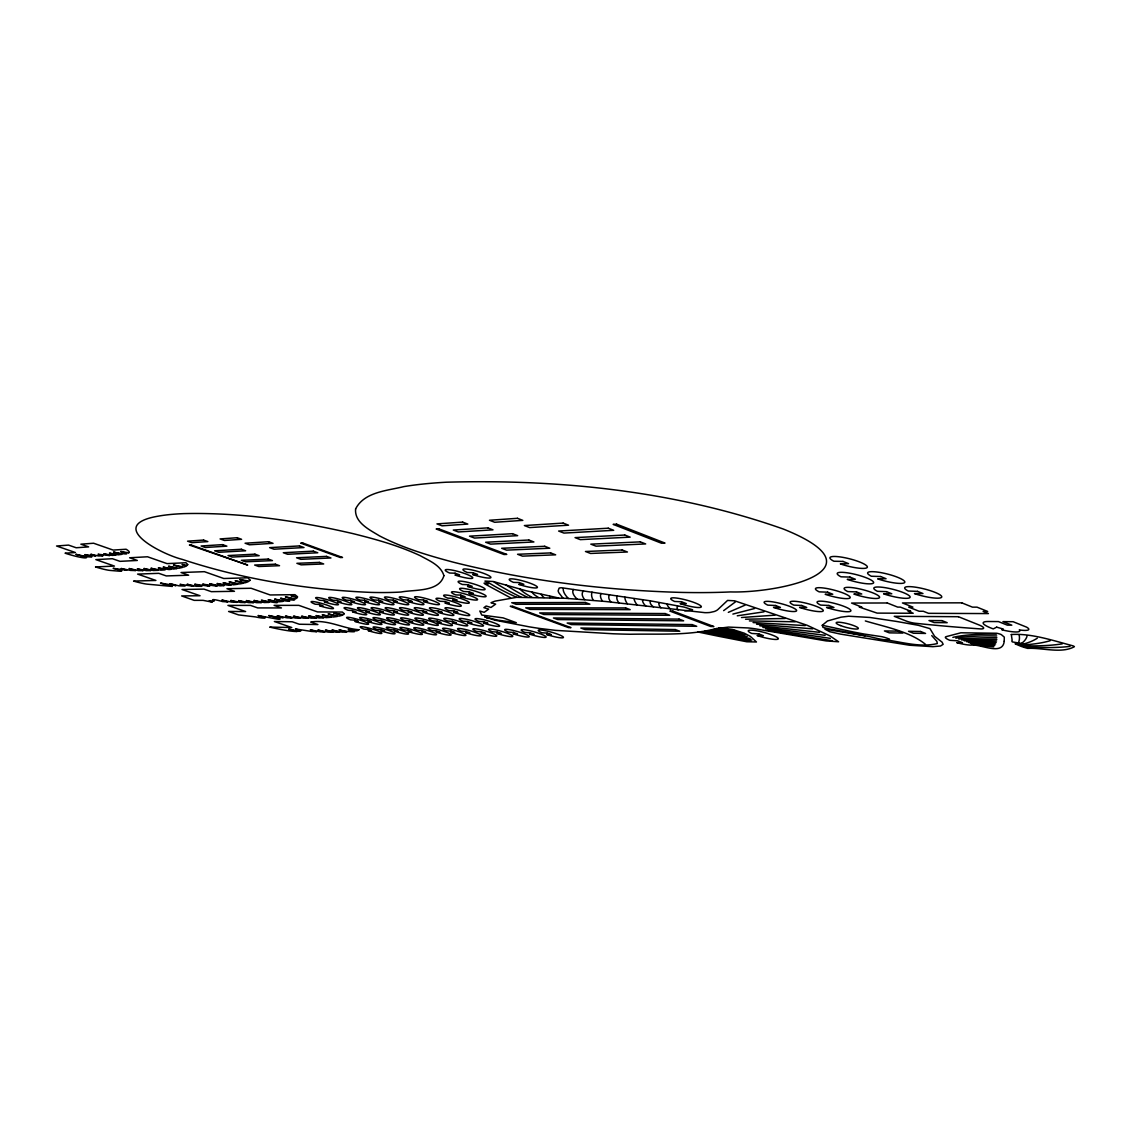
<?xml version="1.0" encoding="UTF-8"?>
<svg xmlns="http://www.w3.org/2000/svg" width="1131" height="1131" viewBox="0 0 1131 1131"><rect width="100%" height="100%" fill="white"/><g stroke="black" fill="none" stroke-linecap="round" stroke-linejoin="round"><path stroke-width="1.5" d="M925.469 644.317C909.762 631.536 885.333 626.913 865.328 620.947M822.279 625.287L822.972 627.436L830.55 629.175A45.904 7.832 14.6 0 0 834.678 629.826L865.045 635.82L824.909 629.161L829.73 631.72L840.319 634.081L909.55 645.236L932.778 646.678L940.54 645.999L943.155 644.317L942.081 642.154L934.588 636.272L929.965 628.624L918.344 625.302L896.021 621.357L869.852 617.455L848.632 616.225L841.125 617.158L827.496 620.961L822.279 625.287L852.703 631.847A163.161 29.349 14.5 0 0 864.225 634.039L881.643 636.654A8.101 1.371 14.3 0 1 884.937 637.488L887.128 638.209A7.253 1.23 14.3 0 1 889.56 639.34C884.258 641.235 872.27 636.682 864.805 635.806M1021.364 643.468L1022.834 642.38A314.531 58.289 14.9 0 0 1027.033 636.159M723.642 610.641L735.376 601.932M728.322 612.366L744.905 605.212M716.361 628.596C688.51 635.834 658.963 633.685 630.419 634.251A1769.789 316.016 21.1 0 1 613.384 633.784L555.561 630.377L539.529 628.44A211.893 31.527 16.3 0 1 529.209 626.828L494.855 620.17L484.676 616.791L491.928 618.728A19.439 2.7 16 0 0 497.979 620.17L516.316 622.686L503.139 617.879L481.792 615.08L479.798 611.037L484.195 612.323L488.677 609.114L483.912 607.658L486.174 606.018L490.967 607.474L495.632 604.138L491.024 602.738A403.498 55.603 14.7 0 1 495.222 601.098L516.584 597.338L565.698 598.313L605.636 601.494L704.896 612.663A53.609 8.836 15.2 0 0 710.24 612.422L714.184 611.532A132.963 22.182 15.5 0 0 717.803 609.623L727.558 600.434L734.57 600.801L807.067 625.245L829.928 635.876L838.608 641.772L826.196 640.924L755.056 628.794A48.718 7.705 14.8 0 0 748.227 627.959L728.491 627.083L716.361 628.596A425.935 78.619 15.8 0 0 742.077 632.964M1023.993 643.892L1025.944 643.341A344.206 65.301 14.9 0 0 1037.268 638.209M732.874 614.091L754.547 608.52M737.256 615.815L764.019 611.829M684.722 610.867L688.454 610.443A201.869 31.286 14.5 0 1 690.603 610.245L692.61 609.779L684.227 607.107L650.325 600.83L561.881 587.781A22.337 3.506 15.6 0 0 559.11 588.12L558.134 590.834A187.675 29.25 15 0 0 558.884 592.842L563.04 598.186M1026.057 644.712L1029.889 644.416A291.303 55.758 14.6 0 0 1050.261 640.683M741.484 617.526L774.905 615.165M745.527 619.223L785.168 618.487M1022.495 645.787L1033.833 645.9A253.924 48.647 14.3 0 0 1062.263 643.836M749.386 620.905L795.15 621.81M753.062 622.559L805.201 625.599M970.949 643.539L994.743 645.476M756.54 624.199L812.737 628.864M759.806 625.796L819.508 632.328M720.178 627.691L732.478 629.43L744.255 633.176L750.348 636.4L756.455 641.984L746.743 641.758L719.415 636.428A385.134 69.217 15.5 0 1 710.777 634.661L697.94 631.989M762.845 627.38L825.135 635.325M765.687 628.907L830.352 638.365M768.288 630.405L832.402 640.768M884.965 639.694C902.1 642.026 920.167 647.752 937.316 643.553L936.85 641.305L931.76 635.608M750.178 638.534L707.822 630.858M558.587 597.988L526.254 590.792L493.215 581.504L484.959 581.065L488.465 583.907L484.054 583.158L485.072 584.063L510.576 597.818M486.698 617.922L488.267 618.487M568.342 598.455L566.688 596.617A240.733 37.62 14.8 0 1 563.252 589.958L563.21 588.615M549.737 596.277L549.878 597.677M678.091 610.019A73.261 11.819 14.9 0 1 677.695 606.329M670.471 609.043A97.252 15.721 14.9 0 1 667.233 604.392M660.942 607.842A108.011 17.375 14.9 0 1 659.005 602.88M653.492 606.923A73.034 11.734 15 0 1 650.481 601.367M645.716 605.976A127.973 20.528 14.9 0 1 642.606 600.024M637.191 604.958A229.395 36.644 14.5 0 1 634.053 598.624M627.366 603.841A260.441 41.352 14.4 0 1 624.92 597.168M618.883 602.894A179.518 28.459 14.8 0 1 617.229 595.966M610.867 602.045A159.202 25.179 14.9 0 1 609.567 594.793M602.47 601.183A222.821 35.075 14.7 0 1 600.971 593.492M593.252 600.307A295.954 46.244 14.5 0 1 592.05 592.149M584.628 599.586A183.448 28.713 14.9 0 1 583.483 590.891M577.022 599.006A169.876 26.607 15 0 1 573.403 589.491M543.997 597.521A67.987 10.405 15.5 0 1 541.198 594.341M538.384 597.408A60.918 9.331 15.6 0 1 532.008 592.079M531.98 597.324A95.018 14.604 15.5 0 1 519.511 588.601M527.385 597.267A170.781 26.677 15.3 0 1 506.193 584.996M521.306 597.253A211.794 33.308 15.2 0 1 494.12 582.027M516.584 597.338A187.831 29.392 15.3 0 1 487.305 581.829M751.903 640.075A373.47 67.026 15.6 0 1 704.599 631.31M744.905 634.774A281.11 49.114 15.5 0 1 713.93 629.359M736.21 630.844A158.665 26.564 15.3 0 1 718.468 628.044M747.209 636.456A293.183 51.319 15.5 0 1 711.441 630.08M750.546 641.121A402.82 73.02 15.6 0 1 701.474 631.649M1019.102 634.661A363.362 66.531 15.2 0 1 1018.494 642.606M1070.082 646.381A220.135 41.904 14.1 0 1 1023.64 646.72M993.739 646.847A288.971 55.886 14.3 0 1 972.688 644.416M952.853 637.375A273.66 45 13.1 0 1 996.326 634.166M955.836 638.181A277.972 45.452 13.1 0 1 996.694 635.947M958.749 639.029A531.471 80.499 12.6 0 1 996.863 637.686M961.548 639.906A1588.984 183.66 11.4 0 1 996.835 639.368M964.206 640.81A1105.369 141.191 12 0 1 996.609 640.98M966.68 641.729A643.977 92.332 12.6 0 1 996.185 642.535M968.928 642.648A542.696 79.481 12.8 0 1 995.563 644.034M1004.229 641.178C1002.745 656.305 980.393 643.695 971.02 645.108A14.76 2.559 13.9 0 1 959.06 643.256L956.741 642.62L962.509 642.747L957.561 640.796L949.828 640.316A14.76 2.559 13.9 0 1 946.407 636.583L960.869 632.795L996.623 633.247A4.467 0.806 13.7 0 1 1001.303 634.604L1004.286 637.106L1004.229 641.178M443.918 575.651C439.125 592.262 414.709 589.421 400.996 592.022A738.981 109.099 18.6 0 1 370.954 592.404C306.939 589.718 242.882 579.425 181.978 559.294C161.337 554.204 104.83 525.208 158.382 516.132A600.646 77.997 15.3 0 1 183.773 513.615C240.677 512.258 297.439 520.783 352.759 533.563C375.789 539.275 398.833 545.665 420.379 555.773C429.101 560.679 440.765 565.189 443.918 575.651M355.601 508.95C354.314 522.593 369.639 529.831 379.422 535.84C402.792 547.97 428.211 555.491 453.559 562.248C527.88 580.91 604.435 590.269 680.989 592.404A1007.311 207.058 18.9 0 0 730.598 591.923C778.778 593.323 886.45 570.42 783.345 529.054C675.758 491.038 559.845 479.007 446.236 482.216A803.59 124.792 13.7 0 0 403.824 486.613C387.325 490.741 364.224 491.844 355.601 508.95M1011.312 634.519L1012.174 640.443A20.598 3.647 13.6 0 0 1012.316 641.913L1025.167 644.09L1027.598 645.829L1015.087 643.808L1020.685 646.197A20.598 3.647 13.6 0 0 1027.683 648.388C1042.584 647.582 1061.288 653.902 1074.393 646.706A4.524 0.82 13.4 0 0 1072.852 645.801C1053.032 640.57 1031.345 633.204 1011.312 634.519M213.985 600.9L209.065 600.943L212.331 602.144L203.057 600.349L194.15 600.349L181.639 595.938L200.031 595.74L182.034 589.505L203.976 589.11L211.327 591.669L234.456 591.315L226.963 588.7L251.096 588.261L270.153 594.963L294.965 594.68L297.566 596.772L291.148 595.867L297.425 597.606L295.544 598.893L285.38 596.914C305.624 602.031 287.034 599.727 280.545 598.228C302.472 603.954 278.608 599.981 274.579 599.105L282.948 601.423L278.608 601.833L268.16 599.769C291.176 605.891 263.141 600.547 261.332 600.236L268.924 602.399L264.414 602.54L253.895 600.448L261.487 602.611L256.737 602.653L246.304 600.575L253.627 602.667L248.763 602.625L238.57 600.603L245.328 602.569L240.691 602.455L230.738 600.462L236.973 602.328L231.714 602.102L221.832 600.052L227.868 601.904L222.595 601.579A10.518 1.188 16.7 0 0 213.872 599.628A10.518 1.188 16.7 0 0 213.985 600.9M344.192 613.681L343.442 614.699L333.73 613.044L342.34 615.25L339.102 616.141L328.047 613.949L337.377 616.466L333.164 617.031L322.194 614.854L331.001 617.257L326.279 617.625L315.931 615.575L323.791 617.78L319.168 617.978L308.678 615.886L316.426 618.063L311.378 618.162L301.567 616.211L308.367 618.19L303.688 618.19L293.509 616.141L300.493 618.162L295.516 618.077L285.464 616.056L292.067 617.993L287.062 617.837L277.166 615.83L283.33 617.682L278.141 617.427L268.74 615.533L279.004 618.205A10.32 1.173 16.6 0 1 276.713 618.996L258.024 615.533L265.276 617.512A21.857 2.46 16.6 0 1 255.648 616.932L238.584 614.911L228.589 611.461L245.625 611.546L227.939 605.41L250.488 605.396L257.712 607.913L281.449 607.941L274.098 605.368L298.838 605.354L317.542 611.928L342.368 612.055L344.192 613.681M187.718 564.595L187.237 565.429L182.02 564.525L186.361 566.051L183.929 567.041L173.439 565.019L182.43 567.465L178.868 568.243L168.491 566.235L176.945 568.568L173.382 569.077L163.161 567.098L171.149 569.331L169.056 569.557L158.326 567.903L165.069 569.897L160.758 570.18L150.89 568.257L158.029 570.321L153.42 570.505L143.863 568.483L150.776 570.575L146.295 570.632L137.318 568.822L143.213 570.646L138.59 570.618L129.019 568.525L135.635 570.575L130.616 570.42L121.13 568.483L126.771 570.25L113.114 568.313L121.752 570.646A21.418 2.418 17.1 0 1 119.971 571.24L110.216 570.434A16.315 1.824 17.1 0 1 95.485 566.942L114.429 566.066L95.852 559.619L112.407 558.714L119.985 561.344L137.318 560.453L129.627 557.767L147.539 556.777L167.049 563.62L185.979 562.743L187.718 564.595M358.965 629.727L356.901 630.844L348.249 629.515C366.373 633.685 339.95 631.027 339.017 629.769L346.878 631.975L342.34 632.144L331.906 630.024L339.639 632.187L335.893 632.201L325.431 630.08L332.966 632.201L328.117 632.13L317.853 630.038L324.823 632.031L320.356 631.876L310.318 629.826L316.737 631.72L311.435 631.423L295.431 628.949L300.973 630.702L299.036 631.381L288.688 629.076L297.199 631.494L296.068 631.494A60.749 6.772 16.7 0 1 269.729 627.097L291.756 627.535L274.381 621.513L292.236 621.781L299.291 624.241L317.882 624.552L310.728 622.05C327.523 619.138 343.4 628.751 358.965 629.727M250.022 580.132L249.287 581.08L239.744 579.595L248.17 581.73L245.37 582.734L235.121 580.811L243.731 583.144L239.715 583.935L229.042 581.871L237.722 584.246L233.552 584.784L223.104 582.748L231.275 585.024L228.688 585.264L216.996 583.525L224.178 585.604L220.022 585.844L209.645 583.808L217.279 585.971L216.092 586.028L202.59 584.162L209.73 586.211L194.659 584.246L201.884 586.325L196.214 586.296L187.138 584.246L193.514 586.268L180.027 584.345L185.074 586.056L178.896 585.816L169.876 583.653L176.054 585.674L160.489 583.073L172.364 586.452L147.638 584.204A19.312 2.149 17 0 1 133.571 581.08L155.894 580.443L137.6 574.096L158.807 573.332L166.285 575.933L188.665 575.198L181.045 572.526L204.386 571.678L223.811 578.506L247.83 577.814L250.022 580.132M996.68 627.154L993.258 628.893A22.351 4.072 13.6 0 1 988.367 621.499L998.447 621.583L1007.283 625.132L1011.807 625.174L1002.971 621.626L1013.107 621.711L1026.609 627.154A16.894 3.096 13.6 0 1 1019.271 629.925A16.824 3.068 13.6 0 1 1001.812 629.783L1003.296 629.048L996.68 627.154M128.665 552.805L120.72 551.518C137.049 556.141 115.093 552.833 113.496 552.027L121.823 554.331L118.26 554.826L109.396 553.116L115.97 555.067L112.294 555.392L103.783 553.752L109.665 555.575L98.015 554.247L102.907 555.872L98.553 555.957L90.734 554.275L95.683 555.957L84.797 554.628L91.908 556.721A29.887 3.435 17.2 0 1 85.207 556.395L75.848 554.331L86.507 557.272A19.623 2.234 17.2 0 1 65.075 553.2L75.395 552.536L56.55 546.004L68.524 545.1L76.173 547.757L88.614 546.881L80.867 544.181L93.59 543.233L113.157 550.076L126.078 549.242A36.15 4.383 17.2 0 1 128.665 552.805M203.552 540.067L187.576 541.169L191.803 542.668L207.835 541.593L203.552 540.067M237.185 537.734L220.078 538.922L224.433 540.477L241.596 539.317L237.185 537.734M462.636 522.112L436.962 523.893L442.051 525.816L467.81 524.077L462.636 522.112M517.475 518.309L489.454 520.26L494.714 522.268L522.819 520.373L517.475 518.309M191.068 544.944L189.414 545.057L247.689 565.076L191.068 544.944M438.8 528.841L436.17 529.011L504.03 554.515L506.773 554.402L438.8 528.841M222.609 544.633L201.134 545.99L205.333 547.489L226.879 546.16L222.609 544.633M268.584 541.721L245.074 543.219L249.428 544.789L273.038 543.332L268.584 541.721M487.814 527.866L453.291 530.043L458.352 531.952L492.975 529.831L487.814 527.866M563.153 523.102L524.374 525.547L529.647 527.583L568.554 525.194L563.153 523.102M302.726 542.993L300.69 543.12L340.431 557.555L342.523 557.47L302.726 542.993M616.593 524.162L613.158 524.374L661.508 543.233L665.014 543.078L616.593 524.162M241.355 549.256L214.607 550.797L218.792 552.281L245.625 550.783L241.355 549.256M299.531 545.92L269.616 547.63L273.985 549.214L303.999 547.545L299.531 545.92M512.513 533.691L469.506 536.165L474.539 538.059L517.673 535.656L512.513 533.691M608.252 528.205L558.629 531.047L563.931 533.083L613.695 530.312L608.252 528.205M254.913 554.176L228.024 555.561L232.18 557.046L259.155 555.703L254.913 554.176M313.315 551.15L283.301 552.72L287.642 554.275L317.769 552.762L313.315 551.15M528.799 540.01L485.637 542.244L490.628 544.124L533.903 541.961L528.799 540.01M624.764 535.034L575.057 537.621L580.302 539.643L630.165 537.14L624.764 535.034M268.217 559.082L241.37 560.326L245.512 561.796L272.458 560.594L268.217 559.082M326.534 556.381L296.562 557.767L300.888 559.322L330.945 557.979L326.534 556.381M544.704 546.287L501.655 548.281L506.617 550.147L549.793 548.224L544.704 546.287M640.316 541.862L590.806 544.152L596.037 546.16L645.674 543.94L640.316 541.862M275.328 564.199L254.645 565.048L258.759 566.518L279.527 565.698L275.328 564.199M319.366 562.39L296.887 563.323L301.143 564.85L323.692 563.959L319.366 562.39M550.627 552.918L517.574 554.275L522.508 556.141L555.66 554.826L550.627 552.918M622.206 549.991L585.462 551.49L590.594 553.455L627.436 551.999L622.206 549.991M842.991 561.428L833.872 561.23A19.284 3.761 14.2 0 1 833.759 556.466A19.284 3.761 14.2 0 1 855.799 560.608L858.019 561.372A19.284 3.761 14.2 0 1 865.455 568.243A19.284 3.761 14.2 0 1 841.549 564.298L840.333 563.888L848.561 563.662L842.991 561.428M455.086 573.219L449.615 573.021A14.335 2.177 16.1 0 1 446.816 569.515A14.335 2.177 16.1 0 1 462.127 572.668L463.866 573.247A14.335 2.177 16.1 0 1 472.192 578.365A14.335 2.177 16.1 0 1 455.878 575.326L454.931 575.015L459.638 574.887L455.086 573.219M472.942 572.724L467.315 572.526A14.547 2.248 16 0 1 464.615 568.964A14.547 2.248 16 0 1 480.208 572.173L481.976 572.753A14.547 2.248 16 0 1 490.289 577.955A14.547 2.248 16 0 1 473.663 574.873L472.687 574.548L477.551 574.421L472.942 572.724M519.256 582.592L513.403 582.352A14.703 2.29 15.8 0 1 511 578.832A14.703 2.29 15.8 0 1 526.919 582.097L528.686 582.691A14.703 2.29 15.8 0 1 536.744 587.851A14.703 2.29 15.8 0 1 519.751 584.713L518.776 584.388L523.865 584.303L519.256 582.592M849.918 577.079L841.012 576.81A18.789 3.563 14.3 0 1 840.955 572.314A18.789 3.563 14.3 0 1 862.444 576.414L864.593 577.149A18.789 3.563 14.3 0 1 871.775 583.709A18.789 3.563 14.3 0 1 848.462 579.779L847.275 579.369L855.333 579.242L849.918 577.079M880.582 576.513L871.351 576.245A19.199 3.69 14.1 0 1 871.577 571.664A19.199 3.69 14.1 0 1 893.617 575.835L895.794 576.598A19.199 3.69 14.1 0 1 902.835 583.271A19.199 3.69 14.1 0 1 878.9 579.27L877.698 578.86L886.054 578.719L880.582 576.513M467.753 584.713L462.339 584.473A14.053 2.092 16 0 1 459.695 581.122A14.053 2.092 16 0 1 474.737 584.26L476.434 584.812A14.053 2.092 16 0 1 484.506 589.746A14.053 2.092 16 0 1 468.474 586.72L467.541 586.423L472.207 586.339L467.753 584.713M469.068 591.767L463.738 591.527A13.798 2.022 16 0 1 461.151 588.276A13.798 2.022 16 0 1 475.939 591.372L477.607 591.923A13.798 2.022 16 0 1 485.524 596.73A13.798 2.022 16 0 1 469.761 593.718L468.842 593.422L473.437 593.379L469.068 591.767M460.812 595.132L455.609 594.878A13.586 1.951 16 0 1 453.008 591.697A13.586 1.951 16 0 1 467.527 594.765L469.167 595.302A13.586 1.951 16 0 1 477.013 599.995A13.586 1.951 16 0 1 461.547 597.041L460.642 596.744L465.124 596.701L460.812 595.132M827.581 592.177L819.169 591.852A17.955 3.266 14.4 0 1 818.915 587.682A17.955 3.266 14.4 0 1 839.372 591.669L841.436 592.375A17.955 3.266 14.4 0 1 848.504 598.511A17.955 3.266 14.4 0 1 826.323 594.666L825.192 594.284L832.784 594.227L827.581 592.177M856.478 591.909L847.769 591.584A18.308 3.379 14.3 0 1 847.783 587.342A18.308 3.379 14.3 0 1 868.735 591.4L870.828 592.107A18.308 3.379 14.3 0 1 877.769 598.37A18.308 3.379 14.3 0 1 855.022 594.454L853.877 594.058L861.751 594.001L856.478 591.909M886.45 591.64L877.444 591.315A18.704 3.492 14.1 0 1 877.713 586.989A18.704 3.492 14.1 0 1 899.187 591.117L901.322 591.838A18.704 3.492 14.1 0 1 908.122 598.214A18.704 3.492 14.1 0 1 884.781 594.227L883.608 593.832L891.779 593.775L886.45 591.64M917.566 591.372L908.235 591.032A19.1 3.619 13.9 0 1 908.801 586.621A19.1 3.619 13.9 0 1 930.813 590.82L932.976 591.57A19.1 3.619 13.9 0 1 939.621 598.059A19.1 3.619 13.9 0 1 915.658 594.001L914.47 593.591L922.953 593.535L917.566 591.372M452.824 598.384L447.72 598.115A13.374 1.894 16.1 0 1 445.105 595.005A13.374 1.894 16.1 0 1 459.384 598.03L460.996 598.568A13.374 1.894 16.1 0 1 468.785 603.176A13.374 1.894 16.1 0 1 453.573 600.236L452.683 599.953L457.08 599.925L452.824 598.384M323.918 600.504L319.762 600.264A11.904 1.499 16.5 0 1 316.694 597.507A11.904 1.499 16.5 0 1 329.022 600.208L330.478 600.674A11.904 1.499 16.5 0 1 338.155 604.774A11.904 1.499 16.5 0 1 325.106 602.159L324.3 601.89L327.792 601.876L323.918 600.504M337.095 600.434L332.853 600.193A12.045 1.541 16.4 0 1 329.828 597.394A12.045 1.541 16.4 0 1 342.34 600.137L343.824 600.618A12.045 1.541 16.4 0 1 351.501 604.746A12.045 1.541 16.4 0 1 338.254 602.102L337.434 601.833L341.011 601.819L337.095 600.434M350.61 600.363L346.27 600.109A12.187 1.583 16.4 0 1 343.273 597.295A12.187 1.583 16.4 0 1 355.996 600.052L357.481 600.533A12.187 1.583 16.4 0 1 365.186 604.732A12.187 1.583 16.4 0 1 351.713 602.045L350.893 601.777L354.554 601.763L350.61 600.363M364.451 600.278L360.011 600.038A12.342 1.612 16.4 0 1 357.071 597.182A12.342 1.612 16.4 0 1 369.993 599.981L371.491 600.462A12.342 1.612 16.4 0 1 379.21 604.717A12.342 1.612 16.4 0 1 365.511 601.989L364.677 601.72L368.437 601.706L364.451 600.278M378.645 600.208L374.107 599.953A12.498 1.654 16.3 0 1 371.222 597.055A12.498 1.654 16.3 0 1 384.342 599.897L385.869 600.391A12.498 1.654 16.3 0 1 393.588 604.689A12.498 1.654 16.3 0 1 379.663 601.932L378.828 601.664L382.688 601.65L378.645 600.208M393.206 600.123L388.569 599.868A12.667 1.697 16.3 0 1 385.728 596.942A12.667 1.697 16.3 0 1 399.059 599.812L400.6 600.321A12.667 1.697 16.3 0 1 408.333 604.675A12.667 1.697 16.3 0 1 394.182 601.876L393.334 601.607L397.278 601.593L393.206 600.123M408.15 600.052L403.399 599.783A12.823 1.739 16.2 0 1 400.614 596.815A12.823 1.739 16.2 0 1 414.172 599.727L415.727 600.236A12.823 1.739 16.2 0 1 423.475 604.647A12.823 1.739 16.2 0 1 409.069 601.819L408.206 601.551L412.264 601.522L408.15 600.052M423.489 599.967L418.626 599.699A12.992 1.795 16.2 0 1 415.897 596.687A12.992 1.795 16.2 0 1 429.681 599.642L431.264 600.151A12.992 1.795 16.2 0 1 439.012 604.618A12.992 1.795 16.2 0 1 424.351 601.763L423.475 601.48L427.645 601.466L423.489 599.967M445.063 601.536L440.058 601.268A13.176 1.838 16.1 0 1 437.443 598.228A13.176 1.838 16.1 0 1 451.481 601.211L453.064 601.734A13.176 1.838 16.1 0 1 460.784 606.258A13.176 1.838 16.1 0 1 445.84 603.36L444.964 603.063L449.261 603.049L445.063 601.536M681.512 601.791L674.599 601.466A15.834 2.601 15.2 0 1 673.27 597.832A15.834 2.601 15.2 0 1 690.914 601.409L692.78 602.031A15.834 2.601 15.2 0 1 700.188 607.432A15.834 2.601 15.2 0 1 681.173 603.954L680.141 603.615L686.291 603.601L681.512 601.791M585.349 602.484L511.749 602.696L516.104 604.293L589.887 604.18L585.349 602.484M887.284 602.979L851.572 603.063L861.822 607.093L859.263 607.093L877.133 613.115L913.212 613.256L908.052 611.221L910.752 611.221L900.375 607.107L897.689 607.107L887.284 602.979M961.76 602.837L902.439 602.95L912.915 607.121L908.716 607.121L919.121 611.249L923.334 611.263L928.523 613.327L988.423 613.582L983.122 611.433L987.66 611.447L977 607.149L972.462 607.149L961.76 602.837M319.211 604.449L315.139 604.194A11.706 1.456 16.5 0 1 312.099 601.508A11.706 1.456 16.5 0 1 324.215 604.18L325.643 604.647A11.706 1.456 16.5 0 1 333.207 608.634A11.706 1.456 16.5 0 1 320.398 606.046L319.606 605.792L323.028 605.792L319.211 604.449M775.484 605.495L767.779 605.142A16.809 2.898 14.7 0 1 767.143 601.339A16.809 2.898 14.7 0 1 786.158 605.127L788.109 605.778A16.809 2.898 14.7 0 1 795.164 611.447A16.809 2.898 14.7 0 1 774.594 607.771L773.519 607.404L780.432 607.404L775.484 605.495M801.723 605.481L793.778 605.113A17.135 2.983 14.6 0 1 793.34 601.24A17.135 2.983 14.6 0 1 812.793 605.099L814.772 605.778A17.135 2.983 14.6 0 1 821.728 611.532A17.135 2.983 14.6 0 1 800.663 607.785L799.575 607.418L806.728 607.432L801.723 605.481M828.882 605.467L820.682 605.099A17.46 3.082 14.5 0 1 820.456 601.155A17.46 3.082 14.5 0 1 840.361 605.085L842.369 605.764A17.46 3.082 14.5 0 1 849.225 611.631A17.46 3.082 14.5 0 1 827.652 607.814L826.549 607.446L833.943 607.446L828.882 605.467M512.696 606.301L510.265 606.301L568.483 627.606L570.999 627.648L512.696 606.301M625.613 607.941L525.717 607.828L530.057 609.411L630.193 609.651L625.613 607.941M672.917 611.108L669.877 611.093L710.749 626.503L713.859 626.546L672.917 611.108M352.236 610.528L348.023 610.259A11.833 1.484 16.4 0 1 345.139 607.587A11.833 1.484 16.4 0 1 357.481 610.288L358.923 610.768A11.833 1.484 16.4 0 1 366.387 614.769A11.833 1.484 16.4 0 1 353.31 612.125L352.519 611.871L356.081 611.885L352.236 610.528M365.695 610.584L361.383 610.302A11.974 1.527 16.3 0 1 358.541 607.601A11.974 1.527 16.3 0 1 371.067 610.344L372.537 610.811A11.974 1.527 16.3 0 1 380.016 614.868A11.974 1.527 16.3 0 1 366.727 612.196L365.921 611.942L369.568 611.956L365.695 610.584M379.479 610.627L375.068 610.358A12.116 1.555 16.3 0 1 372.269 607.616A12.116 1.555 16.3 0 1 385.007 610.387L386.477 610.867A12.116 1.555 16.3 0 1 393.97 614.981A12.116 1.555 16.3 0 1 380.454 612.267L379.648 612.012L383.395 612.027L379.479 610.627M393.602 610.683L389.106 610.401A12.271 1.598 16.3 0 1 386.35 607.63A12.271 1.598 16.3 0 1 399.285 610.443L400.77 610.924A12.271 1.598 16.3 0 1 408.277 615.08A12.271 1.598 16.3 0 1 394.535 612.352L393.715 612.083L397.561 612.097L393.602 610.683M408.093 610.74L403.484 610.457A12.427 1.64 16.2 0 1 400.784 607.644A12.427 1.64 16.2 0 1 413.918 610.5L415.43 610.98A12.427 1.64 16.2 0 1 422.937 615.193A12.427 1.64 16.2 0 1 408.984 612.422L408.15 612.154L412.08 612.168L408.093 610.74M422.952 610.797L418.23 610.514A12.582 1.682 16.2 0 1 415.586 607.658A12.582 1.682 16.2 0 1 428.946 610.542L430.473 611.051A12.582 1.682 16.2 0 1 437.98 615.306A12.582 1.682 16.2 0 1 423.786 612.493L422.937 612.224L426.967 612.239L422.952 610.797M438.192 610.853L433.357 610.556A12.752 1.725 16.1 0 1 430.784 607.672A12.752 1.725 16.1 0 1 444.342 610.599L445.897 611.108A12.752 1.725 16.1 0 1 453.404 615.42A12.752 1.725 16.1 0 1 438.969 612.578L438.107 612.295L442.249 612.323L438.192 610.853M453.828 610.91L448.894 610.613A12.922 1.767 16.1 0 1 446.377 607.7A12.922 1.767 16.1 0 1 460.161 610.655L461.731 611.164A12.922 1.767 16.1 0 1 469.238 615.547A12.922 1.767 16.1 0 1 454.549 612.663L453.687 612.38L457.928 612.394L453.828 610.91M665.141 613.553L539.614 612.917L543.912 614.501L669.75 615.292L665.141 613.553M958.395 616.706L894.253 616.324L906.171 621.018A7.691 1.371 14.1 0 0 915.318 623.266L924.988 624.255A1034.356 257.797 17 0 0 981.241 628.963A14.236 2.573 13.8 0 0 978.767 624.849L958.395 616.706M942.052 620.636L928.989 620.537L934.093 622.559L947.184 622.686L942.052 620.636M679.067 619.109L553.427 617.978L557.71 619.562L683.647 620.82L679.067 619.109M354.583 620.127L350.469 619.845A11.494 1.4 16.4 0 1 347.669 617.286A11.494 1.4 16.4 0 1 359.686 619.958L361.086 620.41A11.494 1.4 16.4 0 1 368.324 624.255A11.494 1.4 16.4 0 1 355.601 621.64L354.837 621.4L358.301 621.442L354.583 620.127M367.674 620.297L363.489 620A11.635 1.442 16.3 0 1 360.732 617.413A11.635 1.442 16.3 0 1 372.919 620.113L374.333 620.566A11.635 1.442 16.3 0 1 381.585 624.468A11.635 1.442 16.3 0 1 368.664 621.824L367.886 621.569L371.435 621.626L367.674 620.297M381.09 620.467L376.807 620.156A11.777 1.47 16.3 0 1 374.092 617.554A11.777 1.47 16.3 0 1 386.463 620.283L387.905 620.749A11.777 1.47 16.3 0 1 395.157 624.68A11.777 1.47 16.3 0 1 382.038 622.008L381.246 621.753L384.893 621.81L381.09 620.467M394.832 620.636L390.449 620.325A11.918 1.513 16.2 0 1 387.792 617.682A11.918 1.513 16.2 0 1 400.346 620.452L401.788 620.919A11.918 1.513 16.2 0 1 409.069 624.906A11.918 1.513 16.2 0 1 395.737 622.206L394.931 621.937L398.663 621.993L394.832 620.636M408.899 620.806L404.431 620.495A12.059 1.541 16.2 0 1 401.816 617.823A12.059 1.541 16.2 0 1 414.568 620.622L416.038 621.103A12.059 1.541 16.2 0 1 423.319 625.132A12.059 1.541 16.2 0 1 409.761 622.389L408.955 622.135L412.773 622.177L408.899 620.806M423.333 620.99L418.753 620.679A12.215 1.583 16.2 0 1 416.194 617.964A12.215 1.583 16.2 0 1 429.144 620.806L430.628 621.287A12.215 1.583 16.2 0 1 437.909 625.358A12.215 1.583 16.2 0 1 424.139 622.587L423.319 622.333L427.235 622.375L423.333 620.99M437.202 621.159L432.523 620.834A12.356 1.626 16.1 0 1 430.02 618.106A12.356 1.626 16.1 0 1 443.168 620.976L444.667 621.456A12.356 1.626 16.1 0 1 451.948 625.584A12.356 1.626 16.1 0 1 437.951 622.785L437.132 622.517L441.147 622.573L437.202 621.159M452.343 621.343L447.565 621.018A12.526 1.668 16.1 0 1 445.119 618.261A12.526 1.668 16.1 0 1 458.465 621.159L459.992 621.654A12.526 1.668 16.1 0 1 467.273 625.825A12.526 1.668 16.1 0 1 453.05 622.997L452.202 622.714L456.316 622.771L452.343 621.343M467.866 621.541L462.975 621.216A12.681 1.711 16 0 1 460.6 618.417A12.681 1.711 16 0 1 474.172 621.343L475.699 621.852A12.681 1.711 16 0 1 482.994 626.079A12.681 1.711 16 0 1 468.517 623.209L467.669 622.927L471.896 622.983L467.866 621.541M483.799 621.739L478.795 621.4A12.851 1.753 16 0 1 476.476 618.572A12.851 1.753 16 0 1 490.289 621.541L491.829 622.05A12.851 1.753 16 0 1 499.124 626.334A12.851 1.753 16 0 1 484.393 623.421L483.531 623.139L487.871 623.209L483.799 621.739M692.172 624.609L567.154 623.025L571.424 624.581L696.724 626.305L692.172 624.609M897.887 631.14L884.414 630.942L889.319 632.851L902.807 633.077L897.887 631.14M920.577 631.48L908.532 631.296L913.48 633.247L925.554 633.445L920.577 631.48M675.32 629.571L580.825 628.03L585.052 629.585L679.773 631.239L675.32 629.571M758.788 633.897L751.733 633.459A15.551 2.474 14.9 0 1 751.012 630.151A15.551 2.474 14.9 0 1 768.543 633.756L770.352 634.364A15.551 2.474 14.9 0 1 777.011 639.397A15.551 2.474 14.9 0 1 758.053 635.848L757.063 635.523L763.383 635.65L758.788 633.897M367.971 629.444L363.899 629.119A11.296 1.357 16.3 0 1 361.227 626.673A11.296 1.357 16.3 0 1 373.06 629.317L374.432 629.755A11.296 1.357 16.3 0 1 381.486 633.487A11.296 1.357 16.3 0 1 368.932 630.886L368.169 630.646L371.632 630.716L367.971 629.444M380.991 629.713L376.835 629.387A11.437 1.385 16.3 0 1 374.205 626.913A11.437 1.385 16.3 0 1 386.208 629.585L387.608 630.024A11.437 1.385 16.3 0 1 394.662 633.798A11.437 1.385 16.3 0 1 381.925 631.183L381.147 630.928L384.681 630.999L380.991 629.713M394.323 629.981L390.082 629.656A11.564 1.414 16.2 0 1 387.495 627.154A11.564 1.414 16.2 0 1 399.681 629.854L401.081 630.306A11.564 1.414 16.2 0 1 408.15 634.123A11.564 1.414 16.2 0 1 395.214 631.466L394.436 631.211L398.055 631.296L394.323 629.981M407.98 630.264L403.64 629.939A11.706 1.456 16.2 0 1 401.095 627.394A11.706 1.456 16.2 0 1 413.465 630.137L414.893 630.589A11.706 1.456 16.2 0 1 421.962 634.449A11.706 1.456 16.2 0 1 408.814 631.762L408.037 631.508L411.741 631.593L407.98 630.264M421.948 630.547L417.523 630.221A11.847 1.484 16.2 0 1 415.035 627.648A11.847 1.484 16.2 0 1 427.589 630.419L429.031 630.886A11.847 1.484 16.2 0 1 436.099 634.788A11.847 1.484 16.2 0 1 422.74 632.073L421.948 631.819L425.751 631.89L421.948 630.547M436.269 630.844L431.745 630.504A11.989 1.527 16.1 0 1 429.299 627.917A11.989 1.527 16.1 0 1 442.051 630.716L443.508 631.183A11.989 1.527 16.1 0 1 450.59 635.141A11.989 1.527 16.1 0 1 437.018 632.385L436.213 632.116L440.1 632.201L436.269 630.844M450.944 631.14L446.307 630.801A12.144 1.569 16.1 0 1 443.932 628.172A12.144 1.569 16.1 0 1 456.882 631.013L458.352 631.494A12.144 1.569 16.1 0 1 465.421 635.495A12.144 1.569 16.1 0 1 451.637 632.696L450.817 632.441L454.803 632.526L450.944 631.14M465.986 631.451L461.25 631.112A12.3 1.598 16 0 1 458.917 628.454A12.3 1.598 16 0 1 472.079 631.324L473.564 631.819A12.3 1.598 16 0 1 480.633 635.848A12.3 1.598 16 0 1 466.608 633.035L465.802 632.766L469.874 632.851L465.986 631.451M481.396 631.777L476.547 631.423A12.455 1.64 16 0 1 474.299 628.737A12.455 1.64 16 0 1 487.659 631.649L489.172 632.13A12.455 1.64 16 0 1 496.24 636.23A12.455 1.64 16 0 1 481.976 633.36L481.142 633.091L485.34 633.19L481.396 631.777M497.202 632.102L492.254 631.734A12.625 1.682 15.9 0 1 490.062 629.02A12.625 1.682 15.9 0 1 503.648 631.975L505.161 632.469A12.625 1.682 15.9 0 1 512.23 636.612A12.625 1.682 15.9 0 1 497.725 633.713L496.891 633.431L501.189 633.53L497.202 632.102M513.432 632.427L508.356 632.073A12.78 1.725 15.9 0 1 506.236 629.317A12.78 1.725 15.9 0 1 520.048 632.314L521.589 632.809A12.78 1.725 15.9 0 1 528.644 637.007A12.78 1.725 15.9 0 1 513.884 634.067L513.036 633.784L517.447 633.883L513.432 632.427M530.086 632.78L524.883 632.413A12.964 1.767 15.8 0 1 522.847 629.614A12.964 1.767 15.8 0 1 536.886 632.653L538.441 633.162A12.964 1.767 15.8 0 1 545.495 637.403A12.964 1.767 15.8 0 1 530.467 634.42L529.605 634.152L534.129 634.237L530.086 632.78M547.178 633.134L541.848 632.752A13.134 1.824 15.7 0 1 539.897 629.925A13.134 1.824 15.7 0 1 554.176 633.007L555.745 633.516A13.134 1.824 15.7 0 1 562.786 637.813A13.134 1.824 15.7 0 1 547.489 634.802L546.626 634.519L551.264 634.618L547.178 633.134M840.503 625.556A11.437 1.951 14.4 0 0 858.259 628.652A11.437 1.951 14.4 0 0 843.062 622.729A11.437 1.951 14.4 0 0 840.503 625.556"/></g></svg>
